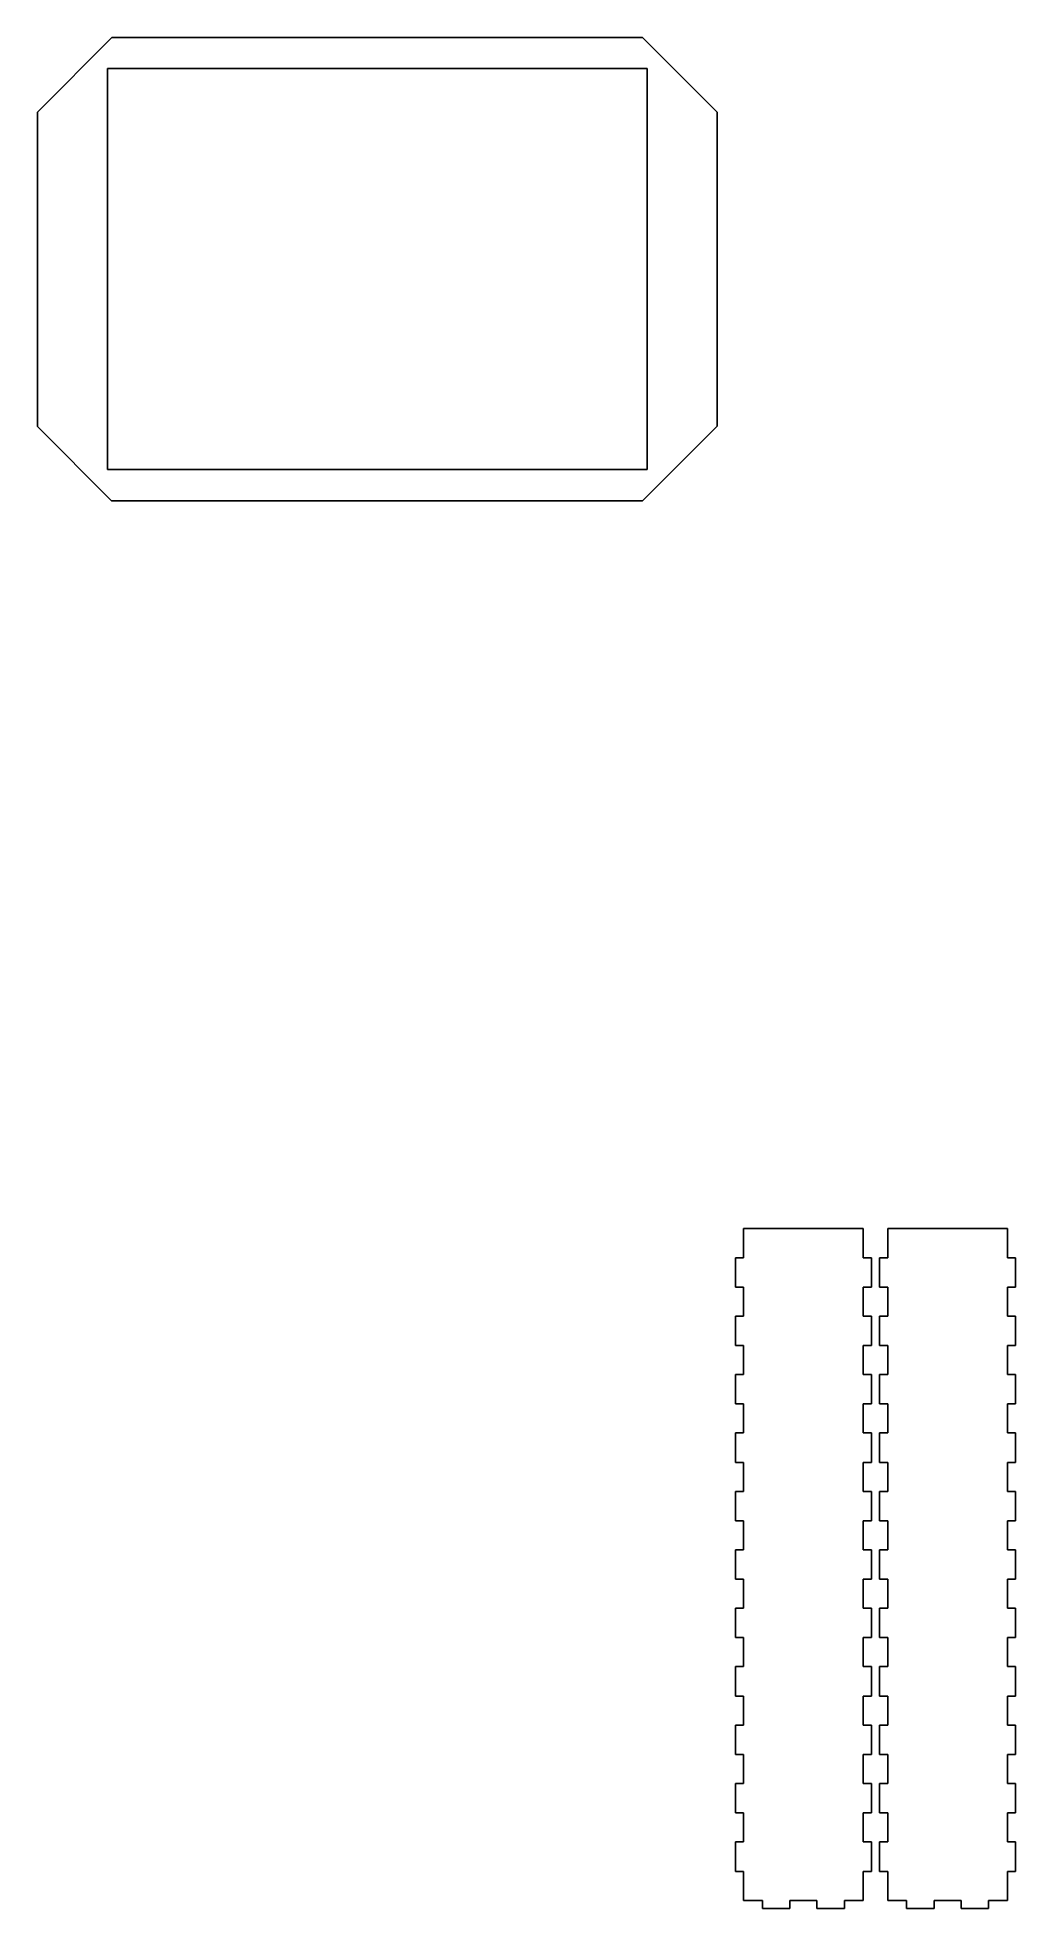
# Model space of a CAD drawing. Extents: x -285 to 75, y -414 to 274.
import ezdxf

# ---------------------------------------------------------------- set-up
doc = ezdxf.new("R2010")
doc.units = 0
doc.layers.add('Calque_1', color=7, linetype='CONTINUOUS')

msp = doc.modelspace()

# ---------------------------------------------------------------- linework, layer by layer
at = {"layer": 'Calque_1', "color": 5}
for p, q in [((-257.399897, 274.083776), (-284.781526, 246.578686)), ((-253.550759, 274.083776), (-257.399897, 274.083776)), ((-257.399897, 274.083776), (-257.399897, 274.083776)), ((-128.631597, 274.083776), (-253.550759, 274.083776)), ((-66.171741, 274.083776), (-128.631597, 274.083776)), ((-62.322052, 274.083776), (-66.171741, 274.083776)), ((-34.941535, 246.553328), (-62.322052, 274.083776)), ((-259.061258, 262.61409), (-60.661793, 262.61409)), ((-259.061258, 115.214161), (-259.061258, 262.61409)), ((-259.061258, 262.61409), (-259.061258, 262.61409)), ((-60.661793, 262.61409), (-60.661793, 115.214161)), ((-284.781526, 246.578686), (-284.781526, 131.097431)), ((-34.941535, 131.198853), (-34.941535, 246.553328)), ((-284.781526, 131.097431), (-257.49305, 103.745026)), ((-62.377173, 103.745026), (-34.941535, 131.198853)), ((-60.661793, 115.214161), (-259.061258, 115.214161)), ((-257.49305, 103.745026), (-62.377173, 103.745026))]:
    msp.add_line(p, q, dxfattribs=at)
at = {"layer": 'Calque_1', "color": 1}
for p, q in [((-25.198413, -174.546274), (-25.198413, -163.857144)), ((-25.198413, -163.857144), (-19.198413, -163.857144)), ((-19.198413, -163.857144), (18.801587, -163.857144)), ((18.801587, -163.857144), (18.801587, -174.546274)), ((27.801587, -174.546274), (27.801587, -163.857144)), ((27.801587, -163.857144), (33.801587, -163.857144)), ((33.801587, -163.857144), (71.801587, -163.857144)), ((71.801587, -163.857144), (71.801587, -174.546274)), ((-28.198413, -185.385405), (-28.198413, -174.546274)), ((-28.198413, -174.546274), (-25.198413, -174.546274)), ((18.801587, -174.546274), (21.801587, -174.546274)), ((21.801587, -174.546274), (21.801587, -185.385405)), ((24.801587, -185.385405), (24.801587, -174.546274)), ((24.801587, -174.546274), (27.801587, -174.546274)), ((71.801587, -174.546274), (74.801587, -174.546274)), ((74.801587, -174.546274), (74.801587, -185.385405)), ((-25.198413, -185.385405), (-28.198413, -185.385405)), ((-25.198413, -196.024535), (-25.198413, -185.385405)), ((21.801587, -185.385405), (18.801587, -185.385405)), ((18.801587, -185.385405), (18.801587, -196.024535)), ((27.801587, -185.385405), (24.801587, -185.385405)), ((27.801587, -196.024535), (27.801587, -185.385405)), ((74.801587, -185.385405), (71.801587, -185.385405)), ((71.801587, -185.385405), (71.801587, -196.024535)), ((-28.198413, -206.863666), (-28.198413, -196.024535)), ((-28.198413, -196.024535), (-25.198413, -196.024535)), ((18.801587, -196.024535), (21.801587, -196.024535)), ((21.801587, -196.024535), (21.801587, -206.863666)), ((24.801587, -206.863666), (24.801587, -196.024535)), ((24.801587, -196.024535), (27.801587, -196.024535)), ((71.801587, -196.024535), (74.801587, -196.024535)), ((74.801587, -196.024535), (74.801587, -206.863666)), ((-25.198413, -206.863666), (-28.198413, -206.863666)), ((-25.198413, -217.502796), (-25.198413, -206.863666)), ((21.801587, -206.863666), (18.801587, -206.863666)), ((18.801587, -206.863666), (18.801587, -217.502796)), ((27.801587, -206.863666), (24.801587, -206.863666)), ((27.801587, -217.502796), (27.801587, -206.863666)), ((74.801587, -206.863666), (71.801587, -206.863666)), ((71.801587, -206.863666), (71.801587, -217.502796)), ((-28.198413, -228.341927), (-28.198413, -217.502796)), ((-28.198413, -217.502796), (-25.198413, -217.502796)), ((18.801587, -217.502796), (21.801587, -217.502796)), ((21.801587, -217.502796), (21.801587, -228.341927)), ((24.801587, -228.341927), (24.801587, -217.502796)), ((24.801587, -217.502796), (27.801587, -217.502796)), ((71.801587, -217.502796), (74.801587, -217.502796)), ((74.801587, -217.502796), (74.801587, -228.341927)), ((-25.198413, -228.341927), (-28.198413, -228.341927)), ((-25.198413, -238.981057), (-25.198413, -228.341927)), ((21.801587, -228.341927), (18.801587, -228.341927)), ((18.801587, -228.341927), (18.801587, -238.981057)), ((27.801587, -228.341927), (24.801587, -228.341927)), ((27.801587, -238.981057), (27.801587, -228.341927)), ((74.801587, -228.341927), (71.801587, -228.341927)), ((71.801587, -228.341927), (71.801587, -238.981057)), ((-28.198413, -249.820188), (-28.198413, -238.981057)), ((-28.198413, -238.981057), (-25.198413, -238.981057)), ((18.801587, -238.981057), (21.801587, -238.981057)), ((21.801587, -238.981057), (21.801587, -249.820188)), ((24.801587, -249.820188), (24.801587, -238.981057)), ((24.801587, -238.981057), (27.801587, -238.981057)), ((71.801587, -238.981057), (74.801587, -238.981057)), ((74.801587, -238.981057), (74.801587, -249.820188)), ((-25.198413, -249.820188), (-28.198413, -249.820188)), ((-25.198413, -260.459318), (-25.198413, -249.820188)), ((21.801587, -249.820188), (18.801587, -249.820188)), ((18.801587, -249.820188), (18.801587, -260.459318)), ((27.801587, -249.820188), (24.801587, -249.820188)), ((27.801587, -260.459318), (27.801587, -249.820188)), ((74.801587, -249.820188), (71.801587, -249.820188)), ((71.801587, -249.820188), (71.801587, -260.459318)), ((-28.198413, -271.298448), (-28.198413, -260.459318)), ((-28.198413, -260.459318), (-25.198413, -260.459318)), ((18.801587, -260.459318), (21.801587, -260.459318)), ((21.801587, -260.459318), (21.801587, -271.298448)), ((24.801587, -271.298448), (24.801587, -260.459318)), ((24.801587, -260.459318), (27.801587, -260.459318)), ((71.801587, -260.459318), (74.801587, -260.459318)), ((74.801587, -260.459318), (74.801587, -271.298448)), ((-25.198413, -271.298448), (-28.198413, -271.298448)), ((-25.198413, -281.937579), (-25.198413, -271.298448)), ((21.801587, -271.298448), (18.801587, -271.298448)), ((18.801587, -271.298448), (18.801587, -281.937579)), ((27.801587, -271.298448), (24.801587, -271.298448)), ((27.801587, -281.937579), (27.801587, -271.298448)), ((74.801587, -271.298448), (71.801587, -271.298448)), ((71.801587, -271.298448), (71.801587, -281.937579)), ((-28.198413, -292.776709), (-28.198413, -281.937579)), ((-28.198413, -281.937579), (-25.198413, -281.937579)), ((18.801587, -281.937579), (21.801587, -281.937579)), ((21.801587, -281.937579), (21.801587, -292.776709)), ((24.801587, -292.776709), (24.801587, -281.937579)), ((24.801587, -281.937579), (27.801587, -281.937579)), ((71.801587, -281.937579), (74.801587, -281.937579)), ((74.801587, -281.937579), (74.801587, -292.776709)), ((-25.198413, -292.776709), (-28.198413, -292.776709)), ((-25.198413, -303.41584), (-25.198413, -292.776709)), ((21.801587, -292.776709), (18.801587, -292.776709)), ((18.801587, -292.776709), (18.801587, -303.41584)), ((27.801587, -292.776709), (24.801587, -292.776709)), ((27.801587, -303.41584), (27.801587, -292.776709)), ((74.801587, -292.776709), (71.801587, -292.776709)), ((71.801587, -292.776709), (71.801587, -303.41584)), ((-28.198413, -314.25497), (-28.198413, -303.41584)), ((-28.198413, -303.41584), (-25.198413, -303.41584)), ((18.801587, -303.41584), (21.801587, -303.41584)), ((21.801587, -303.41584), (21.801587, -314.25497)), ((24.801587, -314.25497), (24.801587, -303.41584)), ((24.801587, -303.41584), (27.801587, -303.41584)), ((71.801587, -303.41584), (74.801587, -303.41584)), ((74.801587, -303.41584), (74.801587, -314.25497)), ((-25.198413, -314.25497), (-28.198413, -314.25497)), ((-25.198413, -324.894101), (-25.198413, -314.25497)), ((21.801587, -314.25497), (18.801587, -314.25497)), ((18.801587, -314.25497), (18.801587, -324.894101)), ((27.801587, -314.25497), (24.801587, -314.25497)), ((27.801587, -324.894101), (27.801587, -314.25497)), ((74.801587, -314.25497), (71.801587, -314.25497)), ((71.801587, -314.25497), (71.801587, -324.894101)), ((-28.198413, -335.733231), (-28.198413, -324.894101)), ((-28.198413, -324.894101), (-25.198413, -324.894101)), ((18.801587, -324.894101), (21.801587, -324.894101)), ((21.801587, -324.894101), (21.801587, -335.733231)), ((24.801587, -335.733231), (24.801587, -324.894101)), ((24.801587, -324.894101), (27.801587, -324.894101)), ((71.801587, -324.894101), (74.801587, -324.894101)), ((74.801587, -324.894101), (74.801587, -335.733231)), ((-25.198413, -335.733231), (-28.198413, -335.733231)), ((-25.198413, -346.372361), (-25.198413, -335.733231)), ((21.801587, -335.733231), (18.801587, -335.733231)), ((18.801587, -335.733231), (18.801587, -346.372361)), ((27.801587, -335.733231), (24.801587, -335.733231)), ((27.801587, -346.372361), (27.801587, -335.733231)), ((74.801587, -335.733231), (71.801587, -335.733231)), ((71.801587, -335.733231), (71.801587, -346.372361)), ((-28.198413, -357.211492), (-28.198413, -346.372361)), ((-28.198413, -346.372361), (-25.198413, -346.372361)), ((18.801587, -346.372361), (21.801587, -346.372361)), ((21.801587, -346.372361), (21.801587, -357.211492)), ((24.801587, -357.211492), (24.801587, -346.372361)), ((24.801587, -346.372361), (27.801587, -346.372361)), ((71.801587, -346.372361), (74.801587, -346.372361)), ((74.801587, -346.372361), (74.801587, -357.211492)), ((-25.198413, -357.211492), (-28.198413, -357.211492)), ((-25.198413, -367.850622), (-25.198413, -357.211492)), ((21.801587, -357.211492), (18.801587, -357.211492)), ((18.801587, -357.211492), (18.801587, -367.850622)), ((27.801587, -357.211492), (24.801587, -357.211492)), ((27.801587, -367.850622), (27.801587, -357.211492)), ((74.801587, -357.211492), (71.801587, -357.211492)), ((71.801587, -357.211492), (71.801587, -367.850622)), ((-28.198413, -378.689753), (-28.198413, -367.850622)), ((-28.198413, -367.850622), (-25.198413, -367.850622)), ((18.801587, -367.850622), (21.801587, -367.850622)), ((21.801587, -367.850622), (21.801587, -378.689753)), ((24.801587, -378.689753), (24.801587, -367.850622)), ((24.801587, -367.850622), (27.801587, -367.850622)), ((71.801587, -367.850622), (74.801587, -367.850622)), ((74.801587, -367.850622), (74.801587, -378.689753)), ((-25.198413, -378.689753), (-28.198413, -378.689753)), ((-25.198413, -389.328883), (-25.198413, -378.689753)), ((21.801587, -378.689753), (18.801587, -378.689753)), ((18.801587, -378.689753), (18.801587, -389.328883)), ((27.801587, -378.689753), (24.801587, -378.689753)), ((27.801587, -389.328883), (27.801587, -378.689753)), ((74.801587, -378.689753), (71.801587, -378.689753)), ((71.801587, -378.689753), (71.801587, -389.328883)), ((-28.198413, -400.168014), (-28.198413, -389.328883)), ((-28.198413, -389.328883), (-25.198413, -389.328883)), ((18.801587, -389.328883), (21.801587, -389.328883)), ((21.801587, -389.328883), (21.801587, -400.168014)), ((24.801587, -400.168014), (24.801587, -389.328883)), ((24.801587, -389.328883), (27.801587, -389.328883)), ((71.801587, -389.328883), (74.801587, -389.328883)), ((74.801587, -389.328883), (74.801587, -400.168014)), ((-25.198413, -400.168014), (-28.198413, -400.168014)), ((-25.198413, -410.857144), (-25.198413, -400.168014)), ((21.801587, -400.168014), (18.801587, -400.168014)), ((18.801587, -400.168014), (18.801587, -410.857144)), ((27.801587, -400.168014), (24.801587, -400.168014)), ((27.801587, -410.857144), (27.801587, -400.168014)), ((74.801587, -400.168014), (71.801587, -400.168014)), ((71.801587, -400.168014), (71.801587, -410.857144)), ((-18.248413, -410.857144), (-25.198413, -410.857144)), ((-18.248413, -413.857144), (-18.248413, -410.857144)), ((1.751587, -410.857144), (-8.148413, -410.857144)), ((-8.148413, -410.857144), (-8.148413, -413.857144)), ((1.751587, -413.857144), (1.751587, -410.857144)), ((18.801587, -410.857144), (11.851587, -410.857144)), ((11.851587, -410.857144), (11.851587, -413.857144)), ((34.751587, -410.857144), (27.801587, -410.857144)), ((34.751587, -413.857144), (34.751587, -410.857144)), ((54.751587, -410.857144), (44.851587, -410.857144)), ((44.851587, -410.857144), (44.851587, -413.857144)), ((54.751587, -413.857144), (54.751587, -410.857144)), ((71.801587, -410.857144), (64.851587, -410.857144)), ((64.851587, -410.857144), (64.851587, -413.857144)), ((-8.148413, -413.857144), (-18.248413, -413.857144)), ((11.851587, -413.857144), (1.751587, -413.857144)), ((44.851587, -413.857144), (34.751587, -413.857144)), ((64.851587, -413.857144), (54.751587, -413.857144))]:
    msp.add_line(p, q, dxfattribs=at)

doc.saveas('drawing.dxf')
